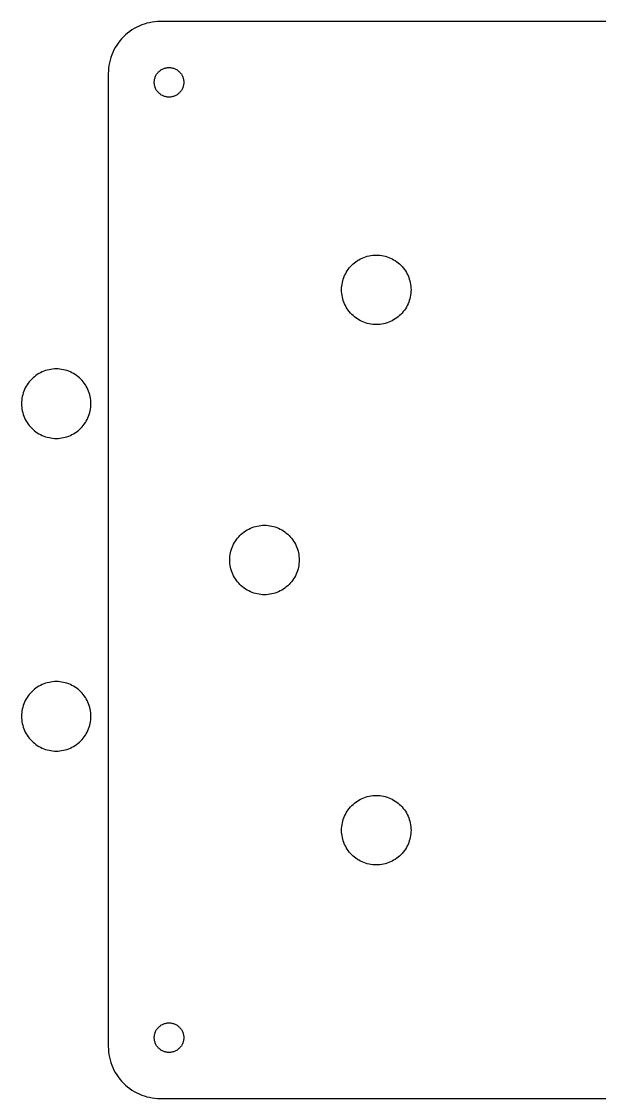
# Model space of a CAD drawing. Header units: metres. Extents: x -72 to 67, y -62 to 62.
# Drawn here: x -72 to -5.4, y -62 to 62 of the extents above; entities that cross this region are included whole.
import ezdxf

# ---------------------------------------------------------------- set-up
doc = ezdxf.new("R2010")
doc.units = ezdxf.units.M

msp = doc.modelspace()

# ---------------------------------------------------------------- linework, layer by layer
for p, q in [((-56, 62), (-56.314, 61.9918)), ((56, 62), (-56, 62)), ((-59.5267, 60.8541), (-59.7759, 60.6629)), ((-59.2678, 61.032), (-59.5267, 60.8541)), ((-59, 61.1962), (-59.2678, 61.032)), ((-58.7239, 61.346), (-59, 61.1962)), ((-58.4404, 61.4813), (-58.7239, 61.346)), ((-58.1502, 61.6015), (-58.4404, 61.4813)), ((-57.8541, 61.7063), (-58.1502, 61.6015)), ((-57.5529, 61.7955), (-57.8541, 61.7063)), ((-57.2475, 61.8689), (-57.5529, 61.7955)), ((-56.9386, 61.9261), (-57.2475, 61.8689)), ((-56.6272, 61.9671), (-56.9386, 61.9261)), ((-56.314, 61.9918), (-56.6272, 61.9671)), ((-60.8541, 59.5267), (-61.032, 59.2678)), ((-60.6629, 59.7759), (-60.8541, 59.5267)), ((-60.4589, 60.0148), (-60.6629, 59.7759)), ((-60.2426, 60.2426), (-60.4589, 60.0148)), ((-60.0148, 60.4589), (-60.2426, 60.2426)), ((-59.7759, 60.6629), (-60.0148, 60.4589)), ((-61.4813, 58.4404), (-61.6015, 58.1502)), ((-61.346, 58.7239), (-61.4813, 58.4404)), ((-61.1962, 59), (-61.346, 58.7239)), ((-61.032, 59.2678), (-61.1962, 59)), ((-61.8689, 57.2475), (-61.9261, 56.9386)), ((-61.7955, 57.5529), (-61.8689, 57.2475)), ((-61.7063, 57.8541), (-61.7955, 57.5529)), ((-61.6015, 58.1502), (-61.7063, 57.8541)), ((-61.9918, 56.314), (-62, 56)), ((-62, 56), (-62, -56)), ((-61.9671, 56.6272), (-61.9918, 56.314)), ((-61.9261, 56.9386), (-61.9671, 56.6272)), ((-56.5147, 55.7718), (-56.4722, 55.85)), ((-56.4722, 55.85), (-56.4257, 55.9259)), ((-56.4257, 55.9259), (-56.3753, 55.9992)), ((-56.3753, 55.9992), (-56.3211, 56.0698)), ((-56.3211, 56.0698), (-56.2633, 56.1375)), ((-56.2633, 56.1375), (-56.2021, 56.2021)), ((-56.2021, 56.2021), (-56.1375, 56.2633)), ((-56.1375, 56.2633), (-56.0698, 56.3211)), ((-56.0698, 56.3211), (-55.9992, 56.3753)), ((-55.9992, 56.3753), (-55.9259, 56.4257)), ((-55.9259, 56.4257), (-55.85, 56.4722)), ((-55.85, 56.4722), (-55.7718, 56.5147)), ((-55.7718, 56.5147), (-55.6915, 56.553)), ((-55.6915, 56.553), (-55.6092, 56.5871)), ((-55.6092, 56.5871), (-55.5253, 56.6168)), ((-55.5253, 56.6168), (-55.44, 56.6421)), ((-55.44, 56.6421), (-55.3535, 56.6628)), ((-55.3535, 56.6628), (-55.2659, 56.6791)), ((-55.2659, 56.6791), (-55.1777, 56.6907)), ((-55.1777, 56.6907), (-55.089, 56.6977)), ((-55.089, 56.6977), (-55, 56.7)), ((-55, 56.7), (-54.911, 56.6977)), ((-54.911, 56.6977), (-54.8223, 56.6907)), ((-54.8223, 56.6907), (-54.7341, 56.6791)), ((-54.7341, 56.6791), (-54.6465, 56.6628)), ((-54.6465, 56.6628), (-54.56, 56.6421)), ((-54.56, 56.6421), (-54.4747, 56.6168)), ((-54.4747, 56.6168), (-54.3908, 56.5871)), ((-54.3908, 56.5871), (-54.3085, 56.553)), ((-54.3085, 56.553), (-54.2282, 56.5147)), ((-54.2282, 56.5147), (-54.15, 56.4722)), ((-54.15, 56.4722), (-54.0741, 56.4257)), ((-54.0741, 56.4257), (-54.0008, 56.3753)), ((-54.0008, 56.3753), (-53.9302, 56.3211)), ((-53.9302, 56.3211), (-53.8625, 56.2633)), ((-53.8625, 56.2633), (-53.7979, 56.2021)), ((-53.7979, 56.2021), (-53.7367, 56.1375)), ((-53.7367, 56.1375), (-53.6789, 56.0698)), ((-53.6789, 56.0698), (-53.6247, 55.9992)), ((-53.6247, 55.9992), (-53.5743, 55.9259)), ((-53.5743, 55.9259), (-53.5278, 55.85)), ((-53.5278, 55.85), (-53.4853, 55.7718)), ((-56.7, 55), (-56.6977, 55.089)), ((-56.6977, 54.911), (-56.7, 55)), ((-56.6977, 55.089), (-56.6907, 55.1777)), ((-56.6907, 54.8223), (-56.6977, 54.911)), ((-56.6907, 55.1777), (-56.6791, 55.2659)), ((-56.6791, 54.7341), (-56.6907, 54.8223)), ((-56.6791, 55.2659), (-56.6628, 55.3535)), ((-56.6628, 54.6465), (-56.6791, 54.7341)), ((-56.6628, 55.3535), (-56.6421, 55.44)), ((-56.6421, 54.56), (-56.6628, 54.6465)), ((-56.6421, 55.44), (-56.6168, 55.5253)), ((-56.6168, 54.4747), (-56.6421, 54.56)), ((-56.6168, 55.5253), (-56.5871, 55.6092)), ((-56.5871, 55.6092), (-56.553, 55.6915)), ((-56.553, 55.6915), (-56.5147, 55.7718)), ((-53.4853, 55.7718), (-53.447, 55.6915)), ((-53.447, 55.6915), (-53.4129, 55.6092)), ((-53.4129, 55.6092), (-53.3832, 55.5253)), ((-53.3832, 55.5253), (-53.3579, 55.44)), ((-53.3579, 54.56), (-53.3832, 54.4747)), ((-53.3579, 55.44), (-53.3372, 55.3535)), ((-53.3372, 54.6465), (-53.3579, 54.56)), ((-53.3372, 55.3535), (-53.3209, 55.2659)), ((-53.3209, 54.7341), (-53.3372, 54.6465)), ((-53.3209, 55.2659), (-53.3093, 55.1777)), ((-53.3093, 54.8223), (-53.3209, 54.7341)), ((-53.3093, 55.1777), (-53.3023, 55.089)), ((-53.3023, 54.911), (-53.3093, 54.8223)), ((-53.3023, 55.089), (-53.3, 55)), ((-53.3, 55), (-53.3023, 54.911)), ((-56.5871, 54.3908), (-56.6168, 54.4747)), ((-56.553, 54.3085), (-56.5871, 54.3908)), ((-56.5147, 54.2282), (-56.553, 54.3085)), ((-56.4722, 54.15), (-56.5147, 54.2282)), ((-56.4257, 54.0741), (-56.4722, 54.15)), ((-56.3753, 54.0008), (-56.4257, 54.0741)), ((-56.3211, 53.9302), (-56.3753, 54.0008)), ((-56.2633, 53.8625), (-56.3211, 53.9302)), ((-56.2021, 53.7979), (-56.2633, 53.8625)), ((-56.1375, 53.7367), (-56.2021, 53.7979)), ((-56.0698, 53.6789), (-56.1375, 53.7367)), ((-55.9992, 53.6247), (-56.0698, 53.6789)), ((-55.9259, 53.5743), (-55.9992, 53.6247)), ((-55.85, 53.5278), (-55.9259, 53.5743)), ((-55.7718, 53.4853), (-55.85, 53.5278)), ((-55.6915, 53.447), (-55.7718, 53.4853)), ((-55.6092, 53.4129), (-55.6915, 53.447)), ((-55.5253, 53.3832), (-55.6092, 53.4129)), ((-55.44, 53.3579), (-55.5253, 53.3832)), ((-55.3535, 53.3372), (-55.44, 53.3579)), ((-55.2659, 53.3209), (-55.3535, 53.3372)), ((-55.1777, 53.3093), (-55.2659, 53.3209)), ((-54.7341, 53.3209), (-54.8223, 53.3093)), ((-54.6465, 53.3372), (-54.7341, 53.3209)), ((-54.56, 53.3579), (-54.6465, 53.3372)), ((-54.4747, 53.3832), (-54.56, 53.3579)), ((-54.3908, 53.4129), (-54.4747, 53.3832)), ((-54.3085, 53.447), (-54.3908, 53.4129)), ((-54.2282, 53.4853), (-54.3085, 53.447)), ((-54.15, 53.5278), (-54.2282, 53.4853)), ((-54.0741, 53.5743), (-54.15, 53.5278)), ((-54.0008, 53.6247), (-54.0741, 53.5743)), ((-53.9302, 53.6789), (-54.0008, 53.6247)), ((-53.8625, 53.7367), (-53.9302, 53.6789)), ((-53.7979, 53.7979), (-53.8625, 53.7367)), ((-53.7367, 53.8625), (-53.7979, 53.7979)), ((-53.6789, 53.9302), (-53.7367, 53.8625)), ((-53.6247, 54.0008), (-53.6789, 53.9302)), ((-53.5743, 54.0741), (-53.6247, 54.0008)), ((-53.5278, 54.15), (-53.5743, 54.0741)), ((-53.4853, 54.2282), (-53.5278, 54.15)), ((-53.447, 54.3085), (-53.4853, 54.2282)), ((-53.4129, 54.3908), (-53.447, 54.3085)), ((-53.3832, 54.4747), (-53.4129, 54.3908)), ((-55.089, 53.3023), (-55.1777, 53.3093)), ((-55, 53.3), (-55.089, 53.3023)), ((-54.911, 53.3023), (-55, 53.3)), ((-54.8223, 53.3093), (-54.911, 53.3023)), ((-32.9287, 34.6767), (-32.7396, 34.7669)), ((-32.7396, 34.7669), (-32.5462, 34.847)), ((-32.5462, 34.847), (-32.3488, 34.9169)), ((-32.3488, 34.9169), (-32.148, 34.9764)), ((-32.148, 34.9764), (-31.9443, 35.0253)), ((-31.9443, 35.0253), (-31.7384, 35.0634)), ((-31.7384, 35.0634), (-31.5308, 35.0908)), ((-31.5308, 35.0908), (-31.322, 35.1072)), ((-31.322, 35.1072), (-31.1127, 35.1127)), ((-31.1127, 35.1127), (-30.9034, 35.1072)), ((-30.9034, 35.1072), (-30.6946, 35.0908)), ((-30.6946, 35.0908), (-30.487, 35.0634)), ((-30.487, 35.0634), (-30.2811, 35.0253)), ((-30.2811, 35.0253), (-30.0774, 34.9764)), ((-30.0774, 34.9764), (-29.8766, 34.9169)), ((-29.8766, 34.9169), (-29.6792, 34.847)), ((-29.6792, 34.847), (-29.4858, 34.7669)), ((-29.4858, 34.7669), (-29.2967, 34.6767)), ((-34.3488, 33.4638), (-34.2213, 33.63)), ((-34.2213, 33.63), (-34.0853, 33.7892)), ((-34.0853, 33.7892), (-33.9411, 33.9411)), ((-33.9411, 33.9411), (-33.7892, 34.0853)), ((-33.7892, 34.0853), (-33.63, 34.2213)), ((-33.63, 34.2213), (-33.4638, 34.3488)), ((-33.4638, 34.3488), (-33.2913, 34.4674)), ((-33.2913, 34.4674), (-33.1127, 34.5768)), ((-33.1127, 34.5768), (-32.9287, 34.6767)), ((-29.2967, 34.6767), (-29.1127, 34.5768)), ((-29.1127, 34.5768), (-28.9341, 34.4674)), ((-28.9341, 34.4674), (-28.7616, 34.3488)), ((-28.7616, 34.3488), (-28.5954, 34.2213)), ((-28.5954, 34.2213), (-28.4362, 34.0853)), ((-28.4362, 34.0853), (-28.2843, 33.9411)), ((-28.2843, 33.9411), (-28.1401, 33.7892)), ((-28.1401, 33.7892), (-28.0041, 33.63)), ((-28.0041, 33.63), (-27.8766, 33.4638)), ((-34.9764, 32.148), (-34.9169, 32.3488)), ((-34.9169, 32.3488), (-34.847, 32.5462)), ((-34.847, 32.5462), (-34.7669, 32.7396)), ((-34.7669, 32.7396), (-34.6767, 32.9287)), ((-34.6767, 32.9287), (-34.5768, 33.1127)), ((-34.5768, 33.1127), (-34.4674, 33.2913)), ((-34.4674, 33.2913), (-34.3488, 33.4638)), ((-27.8766, 33.4638), (-27.758, 33.2913)), ((-27.758, 33.2913), (-27.6486, 33.1127)), ((-27.6486, 33.1127), (-27.5487, 32.9287)), ((-27.5487, 32.9287), (-27.4585, 32.7396)), ((-27.4585, 32.7396), (-27.3784, 32.5462)), ((-27.3784, 32.5462), (-27.3085, 32.3488)), ((-27.3085, 32.3488), (-27.249, 32.148)), ((-35.1127, 31.1127), (-35.1072, 31.322)), ((-35.1072, 30.9034), (-35.1127, 31.1127)), ((-35.1072, 31.322), (-35.0908, 31.5308)), ((-35.0908, 31.5308), (-35.0634, 31.7384)), ((-35.0634, 31.7384), (-35.0253, 31.9443)), ((-35.0253, 31.9443), (-34.9764, 32.148)), ((-27.249, 32.148), (-27.2001, 31.9443)), ((-27.2001, 31.9443), (-27.1619, 31.7384)), ((-27.1619, 31.7384), (-27.1346, 31.5308)), ((-27.1346, 31.5308), (-27.1182, 31.322)), ((-27.1182, 31.322), (-27.1127, 31.1127)), ((-27.1127, 31.1127), (-27.1182, 30.9034)), ((-35.0908, 30.6946), (-35.1072, 30.9034)), ((-35.0634, 30.487), (-35.0908, 30.6946)), ((-35.0253, 30.2811), (-35.0634, 30.487)), ((-34.9764, 30.0774), (-35.0253, 30.2811)), ((-34.9169, 29.8766), (-34.9764, 30.0774)), ((-34.847, 29.6792), (-34.9169, 29.8766)), ((-27.3085, 29.8766), (-27.3784, 29.6792)), ((-27.249, 30.0774), (-27.3085, 29.8766)), ((-27.2001, 30.2811), (-27.249, 30.0774)), ((-27.1619, 30.487), (-27.2001, 30.2811)), ((-27.1346, 30.6946), (-27.1619, 30.487)), ((-27.1182, 30.9034), (-27.1346, 30.6946)), ((-34.7669, 29.4858), (-34.847, 29.6792)), ((-34.6767, 29.2967), (-34.7669, 29.4858)), ((-34.5768, 29.1127), (-34.6767, 29.2967)), ((-34.4674, 28.9341), (-34.5768, 29.1127)), ((-34.3488, 28.7616), (-34.4674, 28.9341)), ((-34.2213, 28.5954), (-34.3488, 28.7616)), ((-34.0853, 28.4362), (-34.2213, 28.5954)), ((-28.0041, 28.5954), (-28.1401, 28.4362)), ((-27.8766, 28.7616), (-28.0041, 28.5954)), ((-27.758, 28.9341), (-27.8766, 28.7616)), ((-27.6486, 29.1127), (-27.758, 28.9341)), ((-27.5487, 29.2967), (-27.6486, 29.1127)), ((-27.4585, 29.4858), (-27.5487, 29.2967)), ((-27.3784, 29.6792), (-27.4585, 29.4858)), ((-33.9411, 28.2843), (-34.0853, 28.4362)), ((-33.7892, 28.1401), (-33.9411, 28.2843)), ((-33.63, 28.0041), (-33.7892, 28.1401)), ((-33.4638, 27.8766), (-33.63, 28.0041)), ((-33.2913, 27.758), (-33.4638, 27.8766)), ((-33.1127, 27.6486), (-33.2913, 27.758)), ((-32.9287, 27.5487), (-33.1127, 27.6486)), ((-32.7396, 27.4585), (-32.9287, 27.5487)), ((-32.5462, 27.3784), (-32.7396, 27.4585)), ((-32.3488, 27.3085), (-32.5462, 27.3784)), ((-32.148, 27.249), (-32.3488, 27.3085)), ((-29.8766, 27.3085), (-30.0774, 27.249)), ((-29.6792, 27.3784), (-29.8766, 27.3085)), ((-29.4858, 27.4585), (-29.6792, 27.3784)), ((-29.2967, 27.5487), (-29.4858, 27.4585)), ((-29.1127, 27.6486), (-29.2967, 27.5487)), ((-28.9341, 27.758), (-29.1127, 27.6486)), ((-28.7616, 27.8766), (-28.9341, 27.758)), ((-28.5954, 28.0041), (-28.7616, 27.8766)), ((-28.4362, 28.1401), (-28.5954, 28.0041)), ((-28.2843, 28.2843), (-28.4362, 28.1401)), ((-28.1401, 28.4362), (-28.2843, 28.2843)), ((-31.9443, 27.2001), (-32.148, 27.249)), ((-31.7384, 27.1619), (-31.9443, 27.2001)), ((-31.5308, 27.1346), (-31.7384, 27.1619)), ((-31.322, 27.1182), (-31.5308, 27.1346)), ((-31.1127, 27.1127), (-31.322, 27.1182)), ((-30.9034, 27.1182), (-31.1127, 27.1127)), ((-30.6946, 27.1346), (-30.9034, 27.1182)), ((-30.487, 27.1619), (-30.6946, 27.1346)), ((-30.2811, 27.2001), (-30.487, 27.1619)), ((-30.0774, 27.249), (-30.2811, 27.2001)), ((-70.5173, 21.1086), (-70.6765, 20.9726)), ((-70.3511, 21.2361), (-70.5173, 21.1086)), ((-70.1786, 21.3547), (-70.3511, 21.2361)), ((-70, 21.4641), (-70.1786, 21.3547)), ((-69.816, 21.564), (-70, 21.4641)), ((-69.6269, 21.6542), (-69.816, 21.564)), ((-69.4335, 21.7343), (-69.6269, 21.6542)), ((-69.2361, 21.8042), (-69.4335, 21.7343)), ((-69.0353, 21.8637), (-69.2361, 21.8042)), ((-68.8316, 21.9126), (-69.0353, 21.8637)), ((-68.6257, 21.9508), (-68.8316, 21.9126)), ((-68.4181, 21.9781), (-68.6257, 21.9508)), ((-68.2093, 21.9945), (-68.4181, 21.9781)), ((-68, 22), (-68.2093, 21.9945)), ((-67.7907, 21.9945), (-68, 22)), ((-67.5819, 21.9781), (-67.7907, 21.9945)), ((-67.3743, 21.9508), (-67.5819, 21.9781)), ((-67.1684, 21.9126), (-67.3743, 21.9508)), ((-66.9647, 21.8637), (-67.1684, 21.9126)), ((-66.7639, 21.8042), (-66.9647, 21.8637)), ((-66.5665, 21.7343), (-66.7639, 21.8042)), ((-66.3731, 21.6542), (-66.5665, 21.7343)), ((-66.184, 21.564), (-66.3731, 21.6542)), ((-66, 21.4641), (-66.184, 21.564)), ((-65.8214, 21.3547), (-66, 21.4641)), ((-65.6489, 21.2361), (-65.8214, 21.3547)), ((-65.4827, 21.1086), (-65.6489, 21.2361)), ((-65.3235, 20.9726), (-65.4827, 21.1086)), ((-71.4641, 20), (-71.564, 19.816)), ((-71.3547, 20.1786), (-71.4641, 20)), ((-71.2361, 20.3511), (-71.3547, 20.1786)), ((-71.1086, 20.5173), (-71.2361, 20.3511)), ((-70.9726, 20.6765), (-71.1086, 20.5173)), ((-70.8284, 20.8284), (-70.9726, 20.6765)), ((-70.6765, 20.9726), (-70.8284, 20.8284)), ((-65.1716, 20.8284), (-65.3235, 20.9726)), ((-65.0274, 20.6765), (-65.1716, 20.8284)), ((-64.8914, 20.5173), (-65.0274, 20.6765)), ((-64.7639, 20.3511), (-64.8914, 20.5173)), ((-64.6453, 20.1786), (-64.7639, 20.3511)), ((-64.5359, 20), (-64.6453, 20.1786)), ((-64.436, 19.816), (-64.5359, 20)), ((-71.9508, 18.6257), (-71.9781, 18.4181)), ((-71.9126, 18.8316), (-71.9508, 18.6257)), ((-71.8637, 19.0353), (-71.9126, 18.8316)), ((-71.8042, 19.2361), (-71.8637, 19.0353)), ((-71.7343, 19.4335), (-71.8042, 19.2361)), ((-71.6542, 19.6269), (-71.7343, 19.4335)), ((-71.564, 19.816), (-71.6542, 19.6269)), ((-64.3458, 19.6269), (-64.436, 19.816)), ((-64.2657, 19.4335), (-64.3458, 19.6269)), ((-64.1958, 19.2361), (-64.2657, 19.4335)), ((-64.1363, 19.0353), (-64.1958, 19.2361)), ((-64.0874, 18.8316), (-64.1363, 19.0353)), ((-64.0492, 18.6257), (-64.0874, 18.8316)), ((-64.0219, 18.4181), (-64.0492, 18.6257)), ((-71.9945, 18.2093), (-72, 18)), ((-72, 18), (-71.9945, 17.7907)), ((-71.9781, 18.4181), (-71.9945, 18.2093)), ((-71.9945, 17.7907), (-71.9781, 17.5819)), ((-71.9781, 17.5819), (-71.9508, 17.3743)), ((-71.9508, 17.3743), (-71.9126, 17.1684)), ((-64.0874, 17.1684), (-64.0492, 17.3743)), ((-64.0492, 17.3743), (-64.0219, 17.5819)), ((-64.0055, 18.2093), (-64.0219, 18.4181)), ((-64.0219, 17.5819), (-64.0055, 17.7907)), ((-64, 18), (-64.0055, 18.2093)), ((-64.0055, 17.7907), (-64, 18)), ((-71.9126, 17.1684), (-71.8637, 16.9647)), ((-71.8637, 16.9647), (-71.8042, 16.7639)), ((-71.8042, 16.7639), (-71.7343, 16.5665)), ((-71.7343, 16.5665), (-71.6542, 16.3731)), ((-71.6542, 16.3731), (-71.564, 16.184)), ((-71.564, 16.184), (-71.4641, 16)), ((-64.5359, 16), (-64.436, 16.184)), ((-64.436, 16.184), (-64.3458, 16.3731)), ((-64.3458, 16.3731), (-64.2657, 16.5665)), ((-64.2657, 16.5665), (-64.1958, 16.7639)), ((-64.1958, 16.7639), (-64.1363, 16.9647)), ((-64.1363, 16.9647), (-64.0874, 17.1684)), ((-71.4641, 16), (-71.3547, 15.8214)), ((-71.3547, 15.8214), (-71.2361, 15.6489)), ((-71.2361, 15.6489), (-71.1086, 15.4827)), ((-71.1086, 15.4827), (-70.9726, 15.3235)), ((-70.9726, 15.3235), (-70.8284, 15.1716)), ((-70.8284, 15.1716), (-70.6765, 15.0274)), ((-70.6765, 15.0274), (-70.5173, 14.8914)), ((-70.5173, 14.8914), (-70.3511, 14.7639)), ((-65.6489, 14.7639), (-65.4827, 14.8914)), ((-65.4827, 14.8914), (-65.3235, 15.0274)), ((-65.3235, 15.0274), (-65.1716, 15.1716)), ((-65.1716, 15.1716), (-65.0274, 15.3235)), ((-65.0274, 15.3235), (-64.8914, 15.4827)), ((-64.8914, 15.4827), (-64.7639, 15.6489)), ((-64.7639, 15.6489), (-64.6453, 15.8214)), ((-64.6453, 15.8214), (-64.5359, 16)), ((-70.3511, 14.7639), (-70.1786, 14.6453)), ((-70.1786, 14.6453), (-70, 14.5359)), ((-70, 14.5359), (-69.816, 14.436)), ((-69.816, 14.436), (-69.6269, 14.3458)), ((-69.6269, 14.3458), (-69.4335, 14.2657)), ((-69.4335, 14.2657), (-69.2361, 14.1958)), ((-69.2361, 14.1958), (-69.0353, 14.1363)), ((-69.0353, 14.1363), (-68.8316, 14.0874)), ((-68.8316, 14.0874), (-68.6257, 14.0492)), ((-68.6257, 14.0492), (-68.4181, 14.0219)), ((-68.4181, 14.0219), (-68.2093, 14.0055)), ((-68.2093, 14.0055), (-68, 14)), ((-68, 14), (-67.7907, 14.0055)), ((-67.7907, 14.0055), (-67.5819, 14.0219)), ((-67.5819, 14.0219), (-67.3743, 14.0492)), ((-67.3743, 14.0492), (-67.1684, 14.0874)), ((-67.1684, 14.0874), (-66.9647, 14.1363)), ((-66.9647, 14.1363), (-66.7639, 14.1958)), ((-66.7639, 14.1958), (-66.5665, 14.2657)), ((-66.5665, 14.2657), (-66.3731, 14.3458)), ((-66.3731, 14.3458), (-66.184, 14.436)), ((-66.184, 14.436), (-66, 14.5359)), ((-66, 14.5359), (-65.8214, 14.6453)), ((-65.8214, 14.6453), (-65.6489, 14.7639)), ((-45.6269, 3.65417), (-45.4335, 3.73431)), ((-45.4335, 3.73431), (-45.2361, 3.80423)), ((-45.2361, 3.80423), (-45.0353, 3.86369)), ((-45.0353, 3.86369), (-44.8316, 3.91258)), ((-44.8316, 3.91258), (-44.6257, 3.95074)), ((-44.6257, 3.95074), (-44.4181, 3.97809)), ((-44.4181, 3.97809), (-44.2093, 3.99451)), ((-44.2093, 3.99451), (-44, 4)), ((-44, 4), (-43.7907, 3.99451)), ((-43.7907, 3.99451), (-43.5819, 3.97809)), ((-43.5819, 3.97809), (-43.3743, 3.95074)), ((-43.3743, 3.95074), (-43.1684, 3.91258)), ((-43.1684, 3.91258), (-42.9647, 3.86369)), ((-42.9647, 3.86369), (-42.7639, 3.80423)), ((-42.7639, 3.80423), (-42.5665, 3.73431)), ((-42.5665, 3.73431), (-42.3731, 3.65417)), ((-47.2361, 2.35114), (-47.1086, 2.51727)), ((-47.1086, 2.51727), (-46.9726, 2.67651)), ((-46.9726, 2.67651), (-46.8284, 2.82841)), ((-46.8284, 2.82841), (-46.6765, 2.97258)), ((-46.6765, 2.97258), (-46.5173, 3.10857)), ((-46.5173, 3.10857), (-46.3511, 3.23607)), ((-46.3511, 3.23607), (-46.1786, 3.35468)), ((-46.1786, 3.35468), (-46, 3.4641)), ((-46, 3.4641), (-45.816, 3.56403)), ((-45.816, 3.56403), (-45.6269, 3.65417)), ((-42.3731, 3.65417), (-42.184, 3.56403)), ((-42.184, 3.56403), (-42, 3.4641)), ((-42, 3.4641), (-41.8214, 3.35468)), ((-41.8214, 3.35468), (-41.6489, 3.23607)), ((-41.6489, 3.23607), (-41.4827, 3.10857)), ((-41.4827, 3.10857), (-41.3235, 2.97258)), ((-41.3235, 2.97258), (-41.1716, 2.82841)), ((-41.1716, 2.82841), (-41.0274, 2.67651)), ((-41.0274, 2.67651), (-40.8914, 2.51727)), ((-40.8914, 2.51727), (-40.7639, 2.35114)), ((-47.8042, 1.23607), (-47.7343, 1.43346)), ((-47.7343, 1.43346), (-47.6542, 1.62694)), ((-47.6542, 1.62694), (-47.564, 1.81595)), ((-47.564, 1.81595), (-47.4641, 2)), ((-47.4641, 2), (-47.3547, 2.17856)), ((-47.3547, 2.17856), (-47.2361, 2.35114)), ((-40.7639, 2.35114), (-40.6453, 2.17856)), ((-40.6453, 2.17856), (-40.5359, 2)), ((-40.5359, 2), (-40.436, 1.81595)), ((-40.436, 1.81595), (-40.3458, 1.62694)), ((-40.3458, 1.62694), (-40.2657, 1.43346)), ((-40.2657, 1.43346), (-40.1958, 1.23607)), ((-48, 0), (-47.9945, 0.20933)), ((-47.9945, -0.20933), (-48, 0)), ((-47.9945, 0.20933), (-47.9781, 0.41811)), ((-47.9781, 0.41811), (-47.9508, 0.62573)), ((-47.9508, 0.62573), (-47.9126, 0.83164)), ((-47.9126, 0.83164), (-47.8637, 1.03528)), ((-47.8637, 1.03528), (-47.8042, 1.23607)), ((-40.1958, 1.23607), (-40.1363, 1.03528)), ((-40.1363, 1.03528), (-40.0874, 0.83164)), ((-40.0874, 0.83164), (-40.0492, 0.62573)), ((-40.0492, 0.62573), (-40.0219, 0.41811)), ((-40.0219, 0.41811), (-40.0055, 0.20933)), ((-40.0055, 0.20933), (-40, 0)), ((-40, 0), (-40.0055, -0.20933)), ((-47.9781, -0.41811), (-47.9945, -0.20933)), ((-47.9508, -0.62573), (-47.9781, -0.41811)), ((-47.9126, -0.83164), (-47.9508, -0.62573)), ((-47.8637, -1.03528), (-47.9126, -0.83164)), ((-47.8042, -1.23607), (-47.8637, -1.03528)), ((-47.7343, -1.43346), (-47.8042, -1.23607)), ((-40.1958, -1.23607), (-40.2657, -1.43346)), ((-40.1363, -1.03528), (-40.1958, -1.23607)), ((-40.0874, -0.83164), (-40.1363, -1.03528)), ((-40.0492, -0.62573), (-40.0874, -0.83164)), ((-40.0219, -0.41811), (-40.0492, -0.62573)), ((-40.0055, -0.20933), (-40.0219, -0.41811)), ((-47.6542, -1.62694), (-47.7343, -1.43346)), ((-47.564, -1.81595), (-47.6542, -1.62694)), ((-47.4641, -2), (-47.564, -1.81595)), ((-47.3547, -2.17856), (-47.4641, -2)), ((-47.2361, -2.35114), (-47.3547, -2.17856)), ((-47.1086, -2.51727), (-47.2361, -2.35114)), ((-40.7639, -2.35114), (-40.8914, -2.51727)), ((-40.6453, -2.17856), (-40.7639, -2.35114)), ((-40.5359, -2), (-40.6453, -2.17856)), ((-40.436, -1.81595), (-40.5359, -2)), ((-40.3458, -1.62694), (-40.436, -1.81595)), ((-40.2657, -1.43346), (-40.3458, -1.62694)), ((-46.9726, -2.67651), (-47.1086, -2.51727)), ((-46.8284, -2.82841), (-46.9726, -2.67651)), ((-46.6765, -2.97258), (-46.8284, -2.82841)), ((-46.5173, -3.10857), (-46.6765, -2.97258)), ((-46.3511, -3.23607), (-46.5173, -3.10857)), ((-46.1786, -3.35468), (-46.3511, -3.23607)), ((-46, -3.4641), (-46.1786, -3.35468)), ((-45.816, -3.56403), (-46, -3.4641)), ((-45.6269, -3.65417), (-45.816, -3.56403)), ((-45.4335, -3.73431), (-45.6269, -3.65417)), ((-42.3731, -3.65417), (-42.5665, -3.73431)), ((-42.184, -3.56403), (-42.3731, -3.65417)), ((-42, -3.4641), (-42.184, -3.56403)), ((-41.8214, -3.35468), (-42, -3.4641)), ((-41.6489, -3.23607), (-41.8214, -3.35468)), ((-41.4827, -3.10857), (-41.6489, -3.23607)), ((-41.3235, -2.97258), (-41.4827, -3.10857)), ((-41.1716, -2.82841), (-41.3235, -2.97258)), ((-41.0274, -2.67651), (-41.1716, -2.82841)), ((-40.8914, -2.51727), (-41.0274, -2.67651)), ((-45.2361, -3.80423), (-45.4335, -3.73431)), ((-45.0353, -3.86369), (-45.2361, -3.80423)), ((-44.8316, -3.91258), (-45.0353, -3.86369)), ((-44.6257, -3.95074), (-44.8316, -3.91258)), ((-44.4181, -3.97809), (-44.6257, -3.95074)), ((-44.2093, -3.99451), (-44.4181, -3.97809)), ((-44, -4), (-44.2093, -3.99451)), ((-43.7907, -3.99451), (-44, -4)), ((-43.5819, -3.97809), (-43.7907, -3.99451)), ((-43.3743, -3.95074), (-43.5819, -3.97809)), ((-43.1684, -3.91258), (-43.3743, -3.95074)), ((-42.9647, -3.86369), (-43.1684, -3.91258)), ((-42.7639, -3.80423), (-42.9647, -3.86369)), ((-42.5665, -3.73431), (-42.7639, -3.80423)), ((-70.3511, -14.7639), (-70.5173, -14.8914)), ((-70.1786, -14.6453), (-70.3511, -14.7639)), ((-70, -14.5359), (-70.1786, -14.6453)), ((-69.816, -14.436), (-70, -14.5359)), ((-69.6269, -14.3458), (-69.816, -14.436)), ((-69.4335, -14.2657), (-69.6269, -14.3458)), ((-69.2361, -14.1958), (-69.4335, -14.2657)), ((-69.0353, -14.1363), (-69.2361, -14.1958)), ((-68.8316, -14.0874), (-69.0353, -14.1363)), ((-68.6257, -14.0492), (-68.8316, -14.0874)), ((-68.4181, -14.0219), (-68.6257, -14.0492)), ((-68.2093, -14.0055), (-68.4181, -14.0219)), ((-68, -14), (-68.2093, -14.0055)), ((-67.7907, -14.0055), (-68, -14)), ((-67.5819, -14.0219), (-67.7907, -14.0055)), ((-67.3743, -14.0492), (-67.5819, -14.0219)), ((-67.1684, -14.0874), (-67.3743, -14.0492)), ((-66.9647, -14.1363), (-67.1684, -14.0874)), ((-66.7639, -14.1958), (-66.9647, -14.1363)), ((-66.5665, -14.2657), (-66.7639, -14.1958)), ((-66.3731, -14.3458), (-66.5665, -14.2657)), ((-66.184, -14.436), (-66.3731, -14.3458)), ((-66, -14.5359), (-66.184, -14.436)), ((-65.8214, -14.6453), (-66, -14.5359)), ((-65.6489, -14.7639), (-65.8214, -14.6453)), ((-65.4827, -14.8914), (-65.6489, -14.7639)), ((-71.4641, -16), (-71.564, -16.184)), ((-71.3547, -15.8214), (-71.4641, -16)), ((-71.2361, -15.6489), (-71.3547, -15.8214)), ((-71.1086, -15.4827), (-71.2361, -15.6489)), ((-70.9726, -15.3235), (-71.1086, -15.4827)), ((-70.8284, -15.1716), (-70.9726, -15.3235)), ((-70.6765, -15.0274), (-70.8284, -15.1716)), ((-70.5173, -14.8914), (-70.6765, -15.0274)), ((-65.3235, -15.0274), (-65.4827, -14.8914)), ((-65.1716, -15.1716), (-65.3235, -15.0274)), ((-65.0274, -15.3235), (-65.1716, -15.1716)), ((-64.8914, -15.4827), (-65.0274, -15.3235)), ((-64.7639, -15.6489), (-64.8914, -15.4827)), ((-64.6453, -15.8214), (-64.7639, -15.6489)), ((-64.5359, -16), (-64.6453, -15.8214)), ((-64.436, -16.184), (-64.5359, -16)), ((-71.9126, -17.1684), (-71.9508, -17.3743)), ((-71.8637, -16.9647), (-71.9126, -17.1684)), ((-71.8042, -16.7639), (-71.8637, -16.9647)), ((-71.7343, -16.5665), (-71.8042, -16.7639)), ((-71.6542, -16.3731), (-71.7343, -16.5665)), ((-71.564, -16.184), (-71.6542, -16.3731)), ((-64.3458, -16.3731), (-64.436, -16.184)), ((-64.2657, -16.5665), (-64.3458, -16.3731)), ((-64.1958, -16.7639), (-64.2657, -16.5665)), ((-64.1363, -16.9647), (-64.1958, -16.7639)), ((-64.0874, -17.1684), (-64.1363, -16.9647)), ((-64.0492, -17.3743), (-64.0874, -17.1684)), ((-71.9945, -17.7907), (-72, -18)), ((-72, -18), (-71.9945, -18.2093)), ((-71.9781, -17.5819), (-71.9945, -17.7907)), ((-71.9945, -18.2093), (-71.9781, -18.4181)), ((-71.9508, -17.3743), (-71.9781, -17.5819)), ((-71.9781, -18.4181), (-71.9508, -18.6257)), ((-64.0219, -17.5819), (-64.0492, -17.3743)), ((-64.0492, -18.6257), (-64.0219, -18.4181)), ((-64.0055, -17.7907), (-64.0219, -17.5819)), ((-64.0219, -18.4181), (-64.0055, -18.2093)), ((-64, -18), (-64.0055, -17.7907)), ((-64.0055, -18.2093), (-64, -18)), ((-71.9508, -18.6257), (-71.9126, -18.8316)), ((-71.9126, -18.8316), (-71.8637, -19.0353)), ((-71.8637, -19.0353), (-71.8042, -19.2361)), ((-71.8042, -19.2361), (-71.7343, -19.4335)), ((-71.7343, -19.4335), (-71.6542, -19.6269)), ((-71.6542, -19.6269), (-71.564, -19.816)), ((-71.564, -19.816), (-71.4641, -20)), ((-64.5359, -20), (-64.436, -19.816)), ((-64.436, -19.816), (-64.3458, -19.6269)), ((-64.3458, -19.6269), (-64.2657, -19.4335)), ((-64.2657, -19.4335), (-64.1958, -19.2361)), ((-64.1958, -19.2361), (-64.1363, -19.0353)), ((-64.1363, -19.0353), (-64.0874, -18.8316)), ((-64.0874, -18.8316), (-64.0492, -18.6257)), ((-71.4641, -20), (-71.3547, -20.1786)), ((-71.3547, -20.1786), (-71.2361, -20.3511)), ((-71.2361, -20.3511), (-71.1086, -20.5173)), ((-71.1086, -20.5173), (-70.9726, -20.6765)), ((-70.9726, -20.6765), (-70.8284, -20.8284)), ((-70.8284, -20.8284), (-70.6765, -20.9726)), ((-70.6765, -20.9726), (-70.5173, -21.1086)), ((-65.4827, -21.1086), (-65.3235, -20.9726)), ((-65.3235, -20.9726), (-65.1716, -20.8284)), ((-65.1716, -20.8284), (-65.0274, -20.6765)), ((-65.0274, -20.6765), (-64.8914, -20.5173)), ((-64.8914, -20.5173), (-64.7639, -20.3511)), ((-64.7639, -20.3511), (-64.6453, -20.1786)), ((-64.6453, -20.1786), (-64.5359, -20)), ((-70.5173, -21.1086), (-70.3511, -21.2361)), ((-70.3511, -21.2361), (-70.1786, -21.3547)), ((-70.1786, -21.3547), (-70, -21.4641)), ((-70, -21.4641), (-69.816, -21.564)), ((-69.816, -21.564), (-69.6269, -21.6542)), ((-69.6269, -21.6542), (-69.4335, -21.7343)), ((-69.4335, -21.7343), (-69.2361, -21.8042)), ((-69.2361, -21.8042), (-69.0353, -21.8637)), ((-69.0353, -21.8637), (-68.8316, -21.9126)), ((-68.8316, -21.9126), (-68.6257, -21.9508)), ((-68.6257, -21.9508), (-68.4181, -21.9781)), ((-68.4181, -21.9781), (-68.2093, -21.9945)), ((-68.2093, -21.9945), (-68, -22)), ((-68, -22), (-67.7907, -21.9945)), ((-67.7907, -21.9945), (-67.5819, -21.9781)), ((-67.5819, -21.9781), (-67.3743, -21.9508)), ((-67.3743, -21.9508), (-67.1684, -21.9126)), ((-67.1684, -21.9126), (-66.9647, -21.8637)), ((-66.9647, -21.8637), (-66.7639, -21.8042)), ((-66.7639, -21.8042), (-66.5665, -21.7343)), ((-66.5665, -21.7343), (-66.3731, -21.6542)), ((-66.3731, -21.6542), (-66.184, -21.564)), ((-66.184, -21.564), (-66, -21.4641)), ((-66, -21.4641), (-65.8214, -21.3547)), ((-65.8214, -21.3547), (-65.6489, -21.2361)), ((-65.6489, -21.2361), (-65.4827, -21.1086)), ((-32.3488, -27.3085), (-32.148, -27.249)), ((-32.148, -27.249), (-31.9443, -27.2001)), ((-31.9443, -27.2001), (-31.7384, -27.1619)), ((-31.7384, -27.1619), (-31.5308, -27.1346)), ((-31.5308, -27.1346), (-31.322, -27.1182)), ((-31.322, -27.1182), (-31.1127, -27.1127)), ((-31.1127, -27.1127), (-30.9034, -27.1182)), ((-30.9034, -27.1182), (-30.6946, -27.1346)), ((-30.6946, -27.1346), (-30.487, -27.1619)), ((-30.487, -27.1619), (-30.2811, -27.2001)), ((-30.2811, -27.2001), (-30.0774, -27.249)), ((-30.0774, -27.249), (-29.8766, -27.3085)), ((-34.2213, -28.5954), (-34.0853, -28.4362)), ((-34.0853, -28.4362), (-33.9411, -28.2843)), ((-33.9411, -28.2843), (-33.7892, -28.1401)), ((-33.7892, -28.1401), (-33.63, -28.0041)), ((-33.63, -28.0041), (-33.4638, -27.8766)), ((-33.4638, -27.8766), (-33.2913, -27.758)), ((-33.2913, -27.758), (-33.1127, -27.6486)), ((-33.1127, -27.6486), (-32.9287, -27.5487)), ((-32.9287, -27.5487), (-32.7396, -27.4585)), ((-32.7396, -27.4585), (-32.5462, -27.3784)), ((-32.5462, -27.3784), (-32.3488, -27.3085)), ((-29.8766, -27.3085), (-29.6792, -27.3784)), ((-29.6792, -27.3784), (-29.4858, -27.4585)), ((-29.4858, -27.4585), (-29.2967, -27.5487)), ((-29.2967, -27.5487), (-29.1127, -27.6486)), ((-29.1127, -27.6486), (-28.9341, -27.758)), ((-28.9341, -27.758), (-28.7616, -27.8766)), ((-28.7616, -27.8766), (-28.5954, -28.0041)), ((-28.5954, -28.0041), (-28.4362, -28.1401)), ((-28.4362, -28.1401), (-28.2843, -28.2843)), ((-28.2843, -28.2843), (-28.1401, -28.4362)), ((-28.1401, -28.4362), (-28.0041, -28.5954)), ((-34.9169, -29.8766), (-34.847, -29.6792)), ((-34.847, -29.6792), (-34.7669, -29.4858)), ((-34.7669, -29.4858), (-34.6767, -29.2967)), ((-34.6767, -29.2967), (-34.5768, -29.1127)), ((-34.5768, -29.1127), (-34.4674, -28.9341)), ((-34.4674, -28.9341), (-34.3488, -28.7616)), ((-34.3488, -28.7616), (-34.2213, -28.5954)), ((-28.0041, -28.5954), (-27.8766, -28.7616)), ((-27.8766, -28.7616), (-27.758, -28.9341)), ((-27.758, -28.9341), (-27.6486, -29.1127)), ((-27.6486, -29.1127), (-27.5487, -29.2967)), ((-27.5487, -29.2967), (-27.4585, -29.4858)), ((-27.4585, -29.4858), (-27.3784, -29.6792)), ((-27.3784, -29.6792), (-27.3085, -29.8766)), ((-35.1127, -31.1127), (-35.1072, -30.9034)), ((-35.1072, -30.9034), (-35.0908, -30.6946)), ((-35.0908, -30.6946), (-35.0634, -30.487)), ((-35.0634, -30.487), (-35.0253, -30.2811)), ((-35.0253, -30.2811), (-34.9764, -30.0774)), ((-34.9764, -30.0774), (-34.9169, -29.8766)), ((-27.3085, -29.8766), (-27.249, -30.0774)), ((-27.249, -30.0774), (-27.2001, -30.2811)), ((-27.2001, -30.2811), (-27.1619, -30.487)), ((-27.1619, -30.487), (-27.1346, -30.6946)), ((-27.1346, -30.6946), (-27.1182, -30.9034)), ((-27.1182, -30.9034), (-27.1127, -31.1127)), ((-35.1072, -31.322), (-35.1127, -31.1127)), ((-35.0908, -31.5308), (-35.1072, -31.322)), ((-35.0634, -31.7384), (-35.0908, -31.5308)), ((-35.0253, -31.9443), (-35.0634, -31.7384)), ((-34.9764, -32.148), (-35.0253, -31.9443)), ((-34.9169, -32.3488), (-34.9764, -32.148)), ((-27.249, -32.148), (-27.3085, -32.3488)), ((-27.2001, -31.9443), (-27.249, -32.148)), ((-27.1619, -31.7384), (-27.2001, -31.9443)), ((-27.1346, -31.5308), (-27.1619, -31.7384)), ((-27.1182, -31.322), (-27.1346, -31.5308)), ((-27.1127, -31.1127), (-27.1182, -31.322)), ((-34.847, -32.5462), (-34.9169, -32.3488)), ((-34.7669, -32.7396), (-34.847, -32.5462)), ((-34.6767, -32.9287), (-34.7669, -32.7396)), ((-34.5768, -33.1127), (-34.6767, -32.9287)), ((-34.4674, -33.2913), (-34.5768, -33.1127)), ((-34.3488, -33.4638), (-34.4674, -33.2913)), ((-34.2213, -33.63), (-34.3488, -33.4638)), ((-27.8766, -33.4638), (-28.0041, -33.63)), ((-27.758, -33.2913), (-27.8766, -33.4638)), ((-27.6486, -33.1127), (-27.758, -33.2913)), ((-27.5487, -32.9287), (-27.6486, -33.1127)), ((-27.4585, -32.7396), (-27.5487, -32.9287)), ((-27.3784, -32.5462), (-27.4585, -32.7396)), ((-27.3085, -32.3488), (-27.3784, -32.5462)), ((-34.0853, -33.7892), (-34.2213, -33.63)), ((-33.9411, -33.9411), (-34.0853, -33.7892)), ((-33.7892, -34.0853), (-33.9411, -33.9411)), ((-33.63, -34.2213), (-33.7892, -34.0853)), ((-33.4638, -34.3488), (-33.63, -34.2213)), ((-33.2913, -34.4674), (-33.4638, -34.3488)), ((-33.1127, -34.5768), (-33.2913, -34.4674)), ((-32.9287, -34.6767), (-33.1127, -34.5768)), ((-32.7396, -34.7669), (-32.9287, -34.6767)), ((-29.2967, -34.6767), (-29.4858, -34.7669)), ((-29.1127, -34.5768), (-29.2967, -34.6767)), ((-28.9341, -34.4674), (-29.1127, -34.5768)), ((-28.7616, -34.3488), (-28.9341, -34.4674)), ((-28.5954, -34.2213), (-28.7616, -34.3488)), ((-28.4362, -34.0853), (-28.5954, -34.2213)), ((-28.2843, -33.9411), (-28.4362, -34.0853)), ((-28.1401, -33.7892), (-28.2843, -33.9411)), ((-28.0041, -33.63), (-28.1401, -33.7892)), ((-32.5462, -34.847), (-32.7396, -34.7669)), ((-32.3488, -34.9169), (-32.5462, -34.847)), ((-32.148, -34.9764), (-32.3488, -34.9169)), ((-31.9443, -35.0253), (-32.148, -34.9764)), ((-31.7384, -35.0634), (-31.9443, -35.0253)), ((-31.5308, -35.0908), (-31.7384, -35.0634)), ((-31.322, -35.1072), (-31.5308, -35.0908)), ((-31.1127, -35.1127), (-31.322, -35.1072)), ((-30.9034, -35.1072), (-31.1127, -35.1127)), ((-30.6946, -35.0908), (-30.9034, -35.1072)), ((-30.487, -35.0634), (-30.6946, -35.0908)), ((-30.2811, -35.0253), (-30.487, -35.0634)), ((-30.0774, -34.9764), (-30.2811, -35.0253)), ((-29.8766, -34.9169), (-30.0774, -34.9764)), ((-29.6792, -34.847), (-29.8766, -34.9169)), ((-29.4858, -34.7669), (-29.6792, -34.847)), ((-55.2659, -53.3209), (-55.1777, -53.3093)), ((-55.1777, -53.3093), (-55.089, -53.3023)), ((-55.089, -53.3023), (-55, -53.3)), ((-55, -53.3), (-54.911, -53.3023)), ((-54.911, -53.3023), (-54.8223, -53.3093)), ((-54.8223, -53.3093), (-54.7341, -53.3209)), ((-56.6628, -54.6465), (-56.6421, -54.56)), ((-56.6421, -54.56), (-56.6168, -54.4747)), ((-56.6168, -54.4747), (-56.5871, -54.3908)), ((-56.5871, -54.3908), (-56.553, -54.3085)), ((-56.553, -54.3085), (-56.5147, -54.2282)), ((-56.5147, -54.2282), (-56.4722, -54.15)), ((-56.4722, -54.15), (-56.4257, -54.0741)), ((-56.4257, -54.0741), (-56.3753, -54.0008)), ((-56.3753, -54.0008), (-56.3211, -53.9302)), ((-56.3211, -53.9302), (-56.2633, -53.8625)), ((-56.2633, -53.8625), (-56.2021, -53.7979)), ((-56.2021, -53.7979), (-56.1375, -53.7367)), ((-56.1375, -53.7367), (-56.0698, -53.6789)), ((-56.0698, -53.6789), (-55.9992, -53.6247)), ((-55.9992, -53.6247), (-55.9259, -53.5743)), ((-55.9259, -53.5743), (-55.85, -53.5278)), ((-55.85, -53.5278), (-55.7718, -53.4853)), ((-55.7718, -53.4853), (-55.6915, -53.447)), ((-55.6915, -53.447), (-55.6092, -53.4129)), ((-55.6092, -53.4129), (-55.5253, -53.3832)), ((-55.5253, -53.3832), (-55.44, -53.3579)), ((-55.44, -53.3579), (-55.3535, -53.3372)), ((-55.3535, -53.3372), (-55.2659, -53.3209)), ((-54.7341, -53.3209), (-54.6465, -53.3372)), ((-54.6465, -53.3372), (-54.56, -53.3579)), ((-54.56, -53.3579), (-54.4747, -53.3832)), ((-54.4747, -53.3832), (-54.3908, -53.4129)), ((-54.3908, -53.4129), (-54.3085, -53.447)), ((-54.3085, -53.447), (-54.2282, -53.4853)), ((-54.2282, -53.4853), (-54.15, -53.5278)), ((-54.15, -53.5278), (-54.0741, -53.5743)), ((-54.0741, -53.5743), (-54.0008, -53.6247)), ((-54.0008, -53.6247), (-53.9302, -53.6789)), ((-53.9302, -53.6789), (-53.8625, -53.7367)), ((-53.8625, -53.7367), (-53.7979, -53.7979)), ((-53.7979, -53.7979), (-53.7367, -53.8625)), ((-53.7367, -53.8625), (-53.6789, -53.9302)), ((-53.6789, -53.9302), (-53.6247, -54.0008)), ((-53.6247, -54.0008), (-53.5743, -54.0741)), ((-53.5743, -54.0741), (-53.5278, -54.15)), ((-53.5278, -54.15), (-53.4853, -54.2282)), ((-53.4853, -54.2282), (-53.447, -54.3085)), ((-53.447, -54.3085), (-53.4129, -54.3908)), ((-53.4129, -54.3908), (-53.3832, -54.4747)), ((-53.3832, -54.4747), (-53.3579, -54.56)), ((-53.3579, -54.56), (-53.3372, -54.6465)), ((-56.7, -55), (-56.6977, -54.911)), ((-56.6977, -55.089), (-56.7, -55)), ((-56.6977, -54.911), (-56.6907, -54.8223)), ((-56.6907, -55.1777), (-56.6977, -55.089)), ((-56.6907, -54.8223), (-56.6791, -54.7341)), ((-56.6791, -55.2659), (-56.6907, -55.1777)), ((-56.6791, -54.7341), (-56.6628, -54.6465)), ((-56.6628, -55.3535), (-56.6791, -55.2659)), ((-56.6421, -55.44), (-56.6628, -55.3535)), ((-56.6168, -55.5253), (-56.6421, -55.44)), ((-56.5871, -55.6092), (-56.6168, -55.5253)), ((-56.553, -55.6915), (-56.5871, -55.6092)), ((-56.5147, -55.7718), (-56.553, -55.6915)), ((-56.4722, -55.85), (-56.5147, -55.7718)), ((-53.4853, -55.7718), (-53.5278, -55.85)), ((-53.447, -55.6915), (-53.4853, -55.7718)), ((-53.4129, -55.6092), (-53.447, -55.6915)), ((-53.3832, -55.5253), (-53.4129, -55.6092)), ((-53.3579, -55.44), (-53.3832, -55.5253)), ((-53.3372, -55.3535), (-53.3579, -55.44)), ((-53.3372, -54.6465), (-53.3209, -54.7341)), ((-53.3209, -55.2659), (-53.3372, -55.3535)), ((-53.3209, -54.7341), (-53.3093, -54.8223)), ((-53.3093, -55.1777), (-53.3209, -55.2659)), ((-53.3093, -54.8223), (-53.3023, -54.911)), ((-53.3023, -55.089), (-53.3093, -55.1777)), ((-53.3023, -54.911), (-53.3, -55)), ((-53.3, -55), (-53.3023, -55.089)), ((-62, -56), (-61.9918, -56.314)), ((-61.9918, -56.314), (-61.9671, -56.6272)), ((-61.9671, -56.6272), (-61.9261, -56.9386)), ((-61.9261, -56.9386), (-61.8689, -57.2475)), ((-56.4257, -55.9259), (-56.4722, -55.85)), ((-56.3753, -55.9992), (-56.4257, -55.9259)), ((-56.3211, -56.0698), (-56.3753, -55.9992)), ((-56.2633, -56.1375), (-56.3211, -56.0698)), ((-56.2021, -56.2021), (-56.2633, -56.1375)), ((-56.1375, -56.2633), (-56.2021, -56.2021)), ((-56.0698, -56.3211), (-56.1375, -56.2633)), ((-55.9992, -56.3753), (-56.0698, -56.3211)), ((-55.9259, -56.4257), (-55.9992, -56.3753)), ((-55.85, -56.4722), (-55.9259, -56.4257)), ((-55.7718, -56.5147), (-55.85, -56.4722)), ((-55.6915, -56.553), (-55.7718, -56.5147)), ((-55.6092, -56.5871), (-55.6915, -56.553)), ((-55.5253, -56.6168), (-55.6092, -56.5871)), ((-55.44, -56.6421), (-55.5253, -56.6168)), ((-55.3535, -56.6628), (-55.44, -56.6421)), ((-55.2659, -56.6791), (-55.3535, -56.6628)), ((-55.1777, -56.6907), (-55.2659, -56.6791)), ((-55.089, -56.6977), (-55.1777, -56.6907)), ((-55, -56.7), (-55.089, -56.6977)), ((-54.911, -56.6977), (-55, -56.7)), ((-54.8223, -56.6907), (-54.911, -56.6977)), ((-54.7341, -56.6791), (-54.8223, -56.6907)), ((-54.6465, -56.6628), (-54.7341, -56.6791)), ((-54.56, -56.6421), (-54.6465, -56.6628)), ((-54.4747, -56.6168), (-54.56, -56.6421)), ((-54.3908, -56.5871), (-54.4747, -56.6168)), ((-54.3085, -56.553), (-54.3908, -56.5871)), ((-54.2282, -56.5147), (-54.3085, -56.553)), ((-54.15, -56.4722), (-54.2282, -56.5147)), ((-54.0741, -56.4257), (-54.15, -56.4722)), ((-54.0008, -56.3753), (-54.0741, -56.4257)), ((-53.9302, -56.3211), (-54.0008, -56.3753)), ((-53.8625, -56.2633), (-53.9302, -56.3211)), ((-53.7979, -56.2021), (-53.8625, -56.2633)), ((-53.7367, -56.1375), (-53.7979, -56.2021)), ((-53.6789, -56.0698), (-53.7367, -56.1375)), ((-53.6247, -55.9992), (-53.6789, -56.0698)), ((-53.5743, -55.9259), (-53.6247, -55.9992)), ((-53.5278, -55.85), (-53.5743, -55.9259)), ((-61.8689, -57.2475), (-61.7955, -57.5529)), ((-61.7955, -57.5529), (-61.7063, -57.8541)), ((-61.7063, -57.8541), (-61.6015, -58.1502)), ((-61.6015, -58.1502), (-61.4813, -58.4404)), ((-61.4813, -58.4404), (-61.346, -58.7239)), ((-61.346, -58.7239), (-61.1962, -59)), ((-61.1962, -59), (-61.032, -59.2678)), ((-61.032, -59.2678), (-60.8541, -59.5267)), ((-60.8541, -59.5267), (-60.6629, -59.7759)), ((-60.6629, -59.7759), (-60.4589, -60.0148)), ((-60.4589, -60.0148), (-60.2426, -60.2426)), ((-60.2426, -60.2426), (-60.0148, -60.4589)), ((-60.0148, -60.4589), (-59.7759, -60.6629)), ((-59.7759, -60.6629), (-59.5267, -60.8541)), ((-59.5267, -60.8541), (-59.2678, -61.032)), ((-59.2678, -61.032), (-59, -61.1962)), ((-59, -61.1962), (-58.7239, -61.346)), ((-58.7239, -61.346), (-58.4404, -61.4813)), ((-58.4404, -61.4813), (-58.1502, -61.6015)), ((-58.1502, -61.6015), (-57.8541, -61.7063)), ((-57.8541, -61.7063), (-57.5529, -61.7955)), ((-57.5529, -61.7955), (-57.2475, -61.8689)), ((-57.2475, -61.8689), (-56.9386, -61.9261)), ((-56.9386, -61.9261), (-56.6272, -61.9671)), ((-56.6272, -61.9671), (-56.314, -61.9918)), ((-56.314, -61.9918), (-56, -62)), ((-56, -62), (56, -62))]:
    msp.add_line(p, q)

doc.saveas('drawing.dxf')
